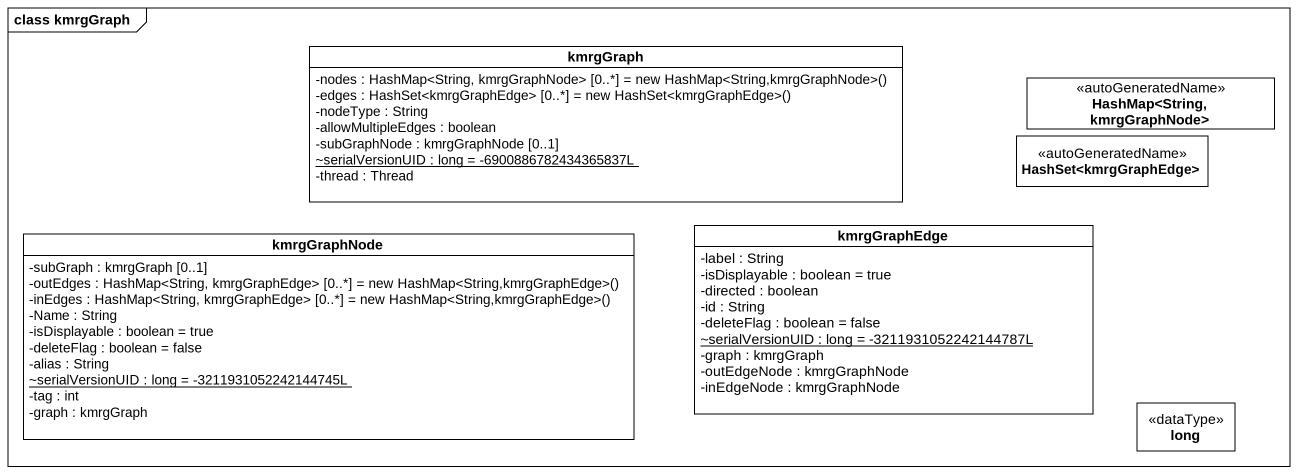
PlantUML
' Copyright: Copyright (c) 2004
@startuml
mainframe class kmrgGraph
hide circle
hide empty members
skinparam classAttributeIconSize 0
class kmrgGraph {
  {field} -nodes : HashMap<String, kmrgGraphNode> [0..*] = new HashMap<String,kmrgGraphNode>()
  {field} -edges : HashSet<kmrgGraphEdge> [0..*] = new HashSet<kmrgGraphEdge>()
  -nodeType : String
  -allowMultipleEdges : boolean
  -subGraphNode : kmrgGraphNode [0..1]
  {static} ~serialVersionUID : long = -6900886782434365837L
  -thread : Thread
}
class "HashMap<String, kmrgGraphNode>" as HashMap_String_kmrgGraphNode <<autoGeneratedName>>
class "HashSet<kmrgGraphEdge>" as HashSet_kmrgGraphEdge <<autoGeneratedName>>
class kmrgGraphNode {
  -subGraph : kmrgGraph [0..1]
  {field} -outEdges : HashMap<String, kmrgGraphEdge> [0..*] = new HashMap<String,kmrgGraphEdge>()
  {field} -inEdges : HashMap<String, kmrgGraphEdge> [0..*] = new HashMap<String,kmrgGraphEdge>()
  -Name : String
  -isDisplayable : boolean = true
  -deleteFlag : boolean = false
  -alias : String
  {static} ~serialVersionUID : long = -3211931052242144745L
  -tag : int
  -graph : kmrgGraph
}
class kmrgGraphEdge {
  -label : String
  -isDisplayable : boolean = true
  -directed : boolean
  -id : String
  -deleteFlag : boolean = false
  {static} ~serialVersionUID : long = -3211931052242144787L
  -graph : kmrgGraph
  -outEdgeNode : kmrgGraphNode
  -inEdgeNode : kmrgGraphNode
}
class long <<dataType>>
@enduml
